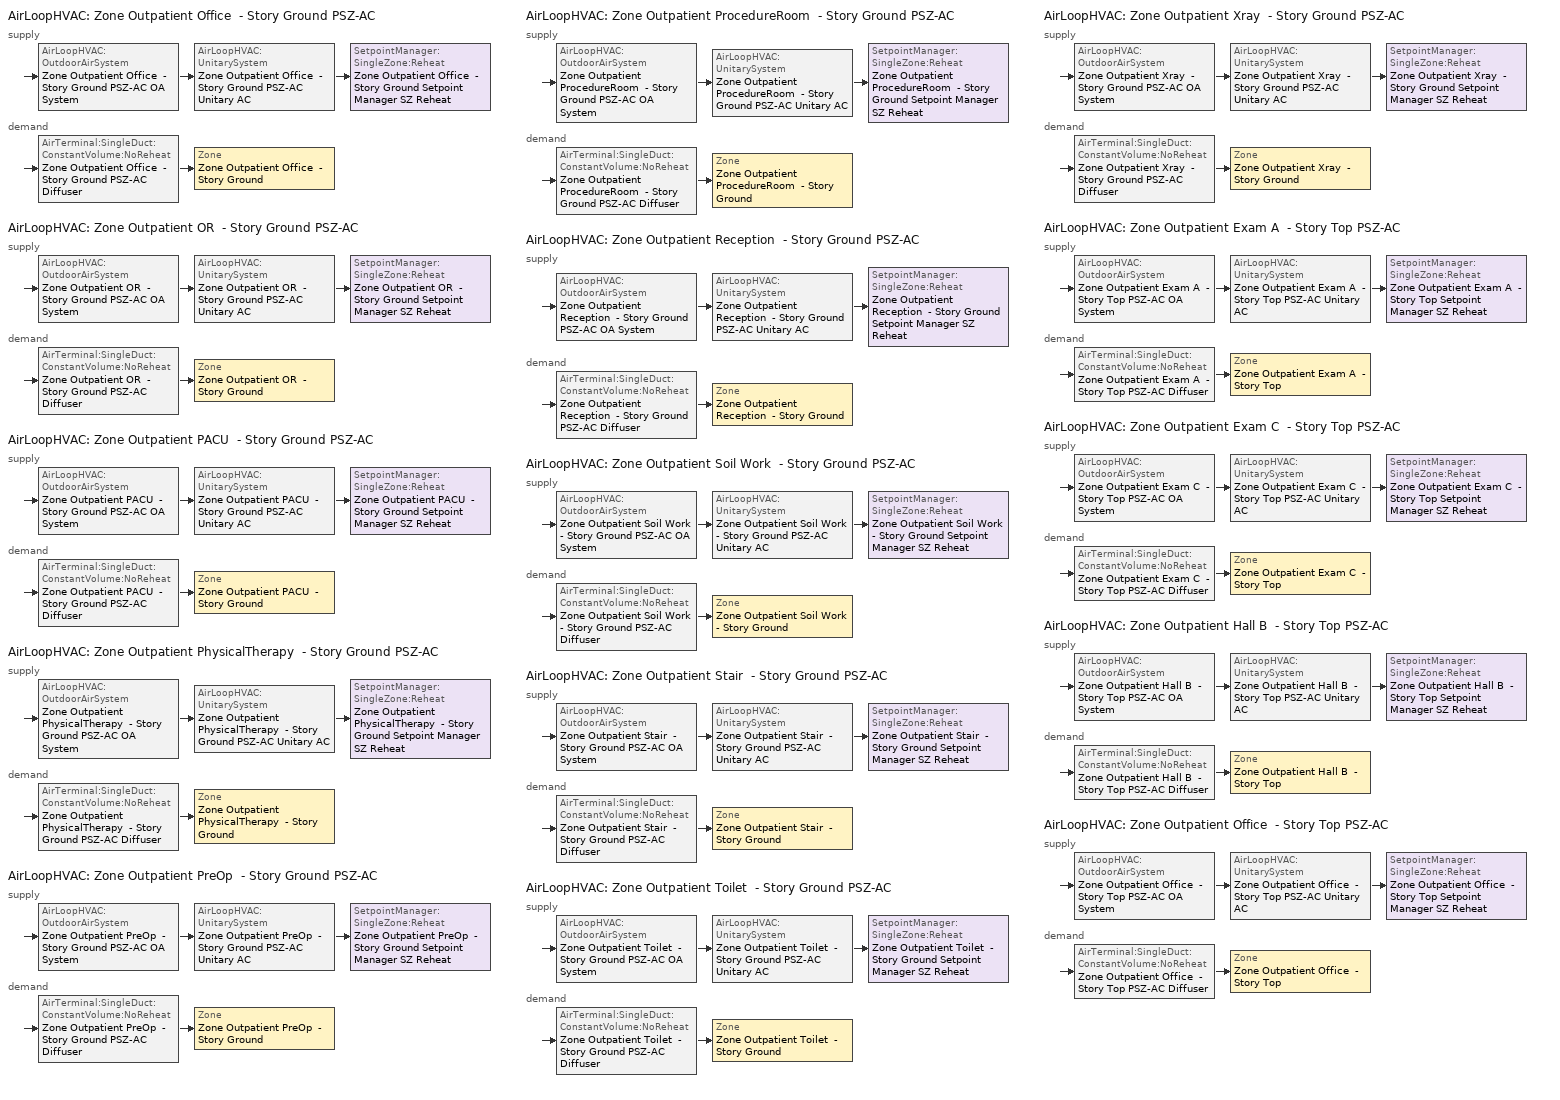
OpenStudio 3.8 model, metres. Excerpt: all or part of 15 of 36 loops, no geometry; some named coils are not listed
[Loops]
AirLoopHVAC 'Zone Outpatient Office  - Story Ground PSZ-AC'
 supply: AirLoopHVAC:OutdoorAirSystem 'Zone Outpatient Office  - Story Ground PSZ-AC OA System' > AirLoopHVAC:UnitarySystem 'Zone Outpatient Office  - Story Ground PSZ-AC Unitary AC' > SetpointManager:SingleZone:Reheat 'Zone Outpatient Office  - Story Ground Setpoint Manager SZ Reheat'
 demand: AirTerminal:SingleDuct:ConstantVolume:NoReheat 'Zone Outpatient Office  - Story Ground PSZ-AC Diffuser' > Zone 'Zone Outpatient Office  - Story Ground'
AirLoopHVAC 'Zone Outpatient OR  - Story Ground PSZ-AC'
 supply: AirLoopHVAC:OutdoorAirSystem 'Zone Outpatient OR  - Story Ground PSZ-AC OA System' > AirLoopHVAC:UnitarySystem 'Zone Outpatient OR  - Story Ground PSZ-AC Unitary AC' > SetpointManager:SingleZone:Reheat 'Zone Outpatient OR  - Story Ground Setpoint Manager SZ Reheat'
 demand: AirTerminal:SingleDuct:ConstantVolume:NoReheat 'Zone Outpatient OR  - Story Ground PSZ-AC Diffuser' > Zone 'Zone Outpatient OR  - Story Ground'
AirLoopHVAC 'Zone Outpatient PACU  - Story Ground PSZ-AC'
 supply: AirLoopHVAC:OutdoorAirSystem 'Zone Outpatient PACU  - Story Ground PSZ-AC OA System' > AirLoopHVAC:UnitarySystem 'Zone Outpatient PACU  - Story Ground PSZ-AC Unitary AC' > SetpointManager:SingleZone:Reheat 'Zone Outpatient PACU  - Story Ground Setpoint Manager SZ Reheat'
 demand: AirTerminal:SingleDuct:ConstantVolume:NoReheat 'Zone Outpatient PACU  - Story Ground PSZ-AC Diffuser' > Zone 'Zone Outpatient PACU  - Story Ground'
AirLoopHVAC 'Zone Outpatient PhysicalTherapy  - Story Ground PSZ-AC'
 supply: AirLoopHVAC:OutdoorAirSystem 'Zone Outpatient PhysicalTherapy  - Story Ground PSZ-AC OA System' > AirLoopHVAC:UnitarySystem 'Zone Outpatient PhysicalTherapy  - Story Ground PSZ-AC Unitary AC' > SetpointManager:SingleZone:Reheat 'Zone Outpatient PhysicalTherapy  - Story Ground Setpoint Manager SZ Reheat'
 demand: AirTerminal:SingleDuct:ConstantVolume:NoReheat 'Zone Outpatient PhysicalTherapy  - Story Ground PSZ-AC Diffuser' > Zone 'Zone Outpatient PhysicalTherapy  - Story Ground'
AirLoopHVAC 'Zone Outpatient PreOp  - Story Ground PSZ-AC'
 supply: AirLoopHVAC:OutdoorAirSystem 'Zone Outpatient PreOp  - Story Ground PSZ-AC OA System' > AirLoopHVAC:UnitarySystem 'Zone Outpatient PreOp  - Story Ground PSZ-AC Unitary AC' > SetpointManager:SingleZone:Reheat 'Zone Outpatient PreOp  - Story Ground Setpoint Manager SZ Reheat'
 demand: AirTerminal:SingleDuct:ConstantVolume:NoReheat 'Zone Outpatient PreOp  - Story Ground PSZ-AC Diffuser' > Zone 'Zone Outpatient PreOp  - Story Ground'
AirLoopHVAC 'Zone Outpatient ProcedureRoom  - Story Ground PSZ-AC'
 supply: AirLoopHVAC:OutdoorAirSystem 'Zone Outpatient ProcedureRoom  - Story Ground PSZ-AC OA System' > AirLoopHVAC:UnitarySystem 'Zone Outpatient ProcedureRoom  - Story Ground PSZ-AC Unitary AC' > SetpointManager:SingleZone:Reheat 'Zone Outpatient ProcedureRoom  - Story Ground Setpoint Manager SZ Reheat'
 demand: AirTerminal:SingleDuct:ConstantVolume:NoReheat 'Zone Outpatient ProcedureRoom  - Story Ground PSZ-AC Diffuser' > Zone 'Zone Outpatient ProcedureRoom  - Story Ground'
AirLoopHVAC 'Zone Outpatient Reception  - Story Ground PSZ-AC'
 supply: AirLoopHVAC:OutdoorAirSystem 'Zone Outpatient Reception  - Story Ground PSZ-AC OA System' > AirLoopHVAC:UnitarySystem 'Zone Outpatient Reception  - Story Ground PSZ-AC Unitary AC' > SetpointManager:SingleZone:Reheat 'Zone Outpatient Reception  - Story Ground Setpoint Manager SZ Reheat'
 demand: AirTerminal:SingleDuct:ConstantVolume:NoReheat 'Zone Outpatient Reception  - Story Ground PSZ-AC Diffuser' > Zone 'Zone Outpatient Reception  - Story Ground'
AirLoopHVAC 'Zone Outpatient Soil Work  - Story Ground PSZ-AC'
 supply: AirLoopHVAC:OutdoorAirSystem 'Zone Outpatient Soil Work  - Story Ground PSZ-AC OA System' > AirLoopHVAC:UnitarySystem 'Zone Outpatient Soil Work  - Story Ground PSZ-AC Unitary AC' > SetpointManager:SingleZone:Reheat 'Zone Outpatient Soil Work  - Story Ground Setpoint Manager SZ Reheat'
 demand: AirTerminal:SingleDuct:ConstantVolume:NoReheat 'Zone Outpatient Soil Work  - Story Ground PSZ-AC Diffuser' > Zone 'Zone Outpatient Soil Work  - Story Ground'
AirLoopHVAC 'Zone Outpatient Stair  - Story Ground PSZ-AC'
 supply: AirLoopHVAC:OutdoorAirSystem 'Zone Outpatient Stair  - Story Ground PSZ-AC OA System' > AirLoopHVAC:UnitarySystem 'Zone Outpatient Stair  - Story Ground PSZ-AC Unitary AC' > SetpointManager:SingleZone:Reheat 'Zone Outpatient Stair  - Story Ground Setpoint Manager SZ Reheat'
 demand: AirTerminal:SingleDuct:ConstantVolume:NoReheat 'Zone Outpatient Stair  - Story Ground PSZ-AC Diffuser' > Zone 'Zone Outpatient Stair  - Story Ground'
AirLoopHVAC 'Zone Outpatient Toilet  - Story Ground PSZ-AC'
 supply: AirLoopHVAC:OutdoorAirSystem 'Zone Outpatient Toilet  - Story Ground PSZ-AC OA System' > AirLoopHVAC:UnitarySystem 'Zone Outpatient Toilet  - Story Ground PSZ-AC Unitary AC' > SetpointManager:SingleZone:Reheat 'Zone Outpatient Toilet  - Story Ground Setpoint Manager SZ Reheat'
 demand: AirTerminal:SingleDuct:ConstantVolume:NoReheat 'Zone Outpatient Toilet  - Story Ground PSZ-AC Diffuser' > Zone 'Zone Outpatient Toilet  - Story Ground'
AirLoopHVAC 'Zone Outpatient Xray  - Story Ground PSZ-AC'
 supply: AirLoopHVAC:OutdoorAirSystem 'Zone Outpatient Xray  - Story Ground PSZ-AC OA System' > AirLoopHVAC:UnitarySystem 'Zone Outpatient Xray  - Story Ground PSZ-AC Unitary AC' > SetpointManager:SingleZone:Reheat 'Zone Outpatient Xray  - Story Ground Setpoint Manager SZ Reheat'
 demand: AirTerminal:SingleDuct:ConstantVolume:NoReheat 'Zone Outpatient Xray  - Story Ground PSZ-AC Diffuser' > Zone 'Zone Outpatient Xray  - Story Ground'
AirLoopHVAC 'Zone Outpatient Exam A  - Story Top PSZ-AC'
 supply: AirLoopHVAC:OutdoorAirSystem 'Zone Outpatient Exam A  - Story Top PSZ-AC OA System' > AirLoopHVAC:UnitarySystem 'Zone Outpatient Exam A  - Story Top PSZ-AC Unitary AC' > SetpointManager:SingleZone:Reheat 'Zone Outpatient Exam A  - Story Top Setpoint Manager SZ Reheat'
 demand: AirTerminal:SingleDuct:ConstantVolume:NoReheat 'Zone Outpatient Exam A  - Story Top PSZ-AC Diffuser' > Zone 'Zone Outpatient Exam A  - Story Top'
AirLoopHVAC 'Zone Outpatient Exam C  - Story Top PSZ-AC'
 supply: AirLoopHVAC:OutdoorAirSystem 'Zone Outpatient Exam C  - Story Top PSZ-AC OA System' > AirLoopHVAC:UnitarySystem 'Zone Outpatient Exam C  - Story Top PSZ-AC Unitary AC' > SetpointManager:SingleZone:Reheat 'Zone Outpatient Exam C  - Story Top Setpoint Manager SZ Reheat'
 demand: AirTerminal:SingleDuct:ConstantVolume:NoReheat 'Zone Outpatient Exam C  - Story Top PSZ-AC Diffuser' > Zone 'Zone Outpatient Exam C  - Story Top'
AirLoopHVAC 'Zone Outpatient Hall B  - Story Top PSZ-AC'
 supply: AirLoopHVAC:OutdoorAirSystem 'Zone Outpatient Hall B  - Story Top PSZ-AC OA System' > AirLoopHVAC:UnitarySystem 'Zone Outpatient Hall B  - Story Top PSZ-AC Unitary AC' > SetpointManager:SingleZone:Reheat 'Zone Outpatient Hall B  - Story Top Setpoint Manager SZ Reheat'
 demand: AirTerminal:SingleDuct:ConstantVolume:NoReheat 'Zone Outpatient Hall B  - Story Top PSZ-AC Diffuser' > Zone 'Zone Outpatient Hall B  - Story Top'
AirLoopHVAC 'Zone Outpatient Office  - Story Top PSZ-AC'
 supply: AirLoopHVAC:OutdoorAirSystem 'Zone Outpatient Office  - Story Top PSZ-AC OA System' > AirLoopHVAC:UnitarySystem 'Zone Outpatient Office  - Story Top PSZ-AC Unitary AC' > SetpointManager:SingleZone:Reheat 'Zone Outpatient Office  - Story Top Setpoint Manager SZ Reheat'
 demand: AirTerminal:SingleDuct:ConstantVolume:NoReheat 'Zone Outpatient Office  - Story Top PSZ-AC Diffuser' > Zone 'Zone Outpatient Office  - Story Top'
[Sizing:Zone] Zone Cooling Design Supply Air Temperature Input Method=SupplyAirTemperature; Zone Cooling Design Supply Air Temperature {C}=12.7778; Zone Cooling Design Supply Air Temperature Difference {deltaC}=11.11; Zone Heating Design Supply Air Temperature Input Method=SupplyAirTemperature; Zone Heating Design Supply Air Temperature {C}=50; Zone Heating Design Supply Air Temperature Difference {deltaC}=11.11; Zone Cooling Design Supply Air Humidity Ratio {kg-H2O/kg-air}=0.0085; Zone Heating Design Supply Air Humidity Ratio {kg-H2O/kg-air}=0.008; Cooling Design Air Flow Method=DesignDay; Heating Design Air Flow Method=DesignDay; Account for Dedicated Outdoor Air System=No; Dedicated Outdoor Air System Control Strategy=NeutralSupplyAir; Dedicated Outdoor Air Low Setpoint Temperature for Design {C}=autosize; Dedicated Outdoor Air High Setpoint Temperature for Design {C}=autosize; Zone Load Sizing Method=Sensible Load Only No Latent Load; Zone Latent Cooling Design Supply Air Humidity Ratio Input Method=HumidityRatioDifference; Zone Cooling Design Supply Air Humidity Ratio Difference {kgWater/kgDryAir}=0.005; Zone Latent Heating Design Supply Air Humidity Ratio Input Method=HumidityRatioDifference; Zone Humidification Design Supply Air Humidity Ratio Difference {kgWater/kgDryAir}=0.005
Zone Outpatient PreOp  - Story Ground; Zone Outpatient Stair  - Story Ground; Zone Outpatient Toilet  - Story Ground; Zone Outpatient Office  - Story Ground; Zone Outpatient Xray  - Story Ground; Zone Outpatient PACU  - Story Ground; Zone Outpatient OR  - Story Ground; Zone Outpatient Reception  - Story Ground; Zone Outpatient PhysicalTherapy  - Story Ground; Zone Outpatient Exam A  - Story Top; Zone Outpatient Hall B  - Story Top; Zone Outpatient Exam C  - Story Top; Zone Outpatient Office  - Story Top; Zone Outpatient ProcedureRoom  - Story Ground; Zone Outpatient Soil Work  - Story Ground
[Zone equipment]
Zone Outpatient PreOp  - Story Ground: Zone Outpatient PreOp  - Story Ground PSZ-AC Diffuser
Zone Outpatient Stair  - Story Ground: Zone Outpatient Stair  - Story Ground PSZ-AC Diffuser
Zone Outpatient Toilet  - Story Ground: Zone Outpatient Toilet  - Story Ground Exhaust Fan, Zone Outpatient Toilet  - Story Ground PSZ-AC Diffuser
Zone Outpatient Office  - Story Ground: Zone Outpatient Office  - Story Ground PSZ-AC Diffuser
Zone Outpatient Xray  - Story Ground: Zone Outpatient Xray  - Story Ground PSZ-AC Diffuser
Zone Outpatient PACU  - Story Ground: Zone Outpatient PACU  - Story Ground PSZ-AC Diffuser
Zone Outpatient OR  - Story Ground: Zone Outpatient OR  - Story Ground PSZ-AC Diffuser
Zone Outpatient Reception  - Story Ground: Zone Outpatient Reception  - Story Ground PSZ-AC Diffuser
Zone Outpatient PhysicalTherapy  - Story Ground: Zone Outpatient PhysicalTherapy  - Story Ground PSZ-AC Diffuser
Zone Outpatient Exam A  - Story Top: Zone Outpatient Exam A  - Story Top PSZ-AC Diffuser
Zone Outpatient Hall B  - Story Top: Zone Outpatient Hall B  - Story Top PSZ-AC Diffuser
Zone Outpatient Exam C  - Story Top: Zone Outpatient Exam C  - Story Top PSZ-AC Diffuser
Zone Outpatient Office  - Story Top: Zone Outpatient Office  - Story Top PSZ-AC Diffuser
Zone Outpatient ProcedureRoom  - Story Ground: Zone Outpatient ProcedureRoom  - Story Ground PSZ-AC Diffuser
Zone Outpatient Soil Work  - Story Ground: Zone Outpatient Soil Work  - Story Ground Exhaust Fan, Zone Outpatient Soil Work  - Story Ground PSZ-AC Diffuser
[Fan:ZoneExhaust] Availability Schedule=OutPatientHealthCare Hours_of_operation; Fan Total Efficiency=0.0273754; Pressure Rise {Pa}=124.544; Flow Fraction Schedule=OutPatientHealthCare Hours_of_operation; System Availability Manager Coupling Mode=Decoupled
Name | Maximum Flow Rate {m3/s}
Zone Outpatient Soil Work  - Story Ground Exhaust Fan | 0.056644
Zone Outpatient Toilet  - Story Ground Exhaust Fan | 0.124231
[AirLoopHVAC] Design Return Air Flow Fraction of Supply Air Flow=1
Name | Availability Schedule | Design Supply Air Flow Rate {m3/s}
Zone Outpatient Office  - Story Ground PSZ-AC | Zone Outpatient Office  - Story Ground PSZ-AC_constant_night_fan_schedule | 0.0568351
Zone Outpatient OR  - Story Ground PSZ-AC | Zone Outpatient OR  - Story Ground PSZ-AC_constant_night_fan_schedule | 0.65389
Zone Outpatient PACU  - Story Ground PSZ-AC | Zone Outpatient PACU  - Story Ground PSZ-AC_constant_night_fan_schedule | 0.120153
Zone Outpatient PhysicalTherapy  - Story Ground PSZ-AC | Zone Outpatient PhysicalTherapy  - Story Ground PSZ-AC_constant_night_fan_schedule | 0.202471
Zone Outpatient PreOp  - Story Ground PSZ-AC | Zone Outpatient PreOp  - Story Ground PSZ-AC_constant_night_fan_schedule | 0.0559013
Zone Outpatient ProcedureRoom  - Story Ground PSZ-AC | Zone Outpatient ProcedureRoom  - Story Ground PSZ-AC_constant_night_fan_schedule | 0.0362779
Zone Outpatient Reception  - Story Ground PSZ-AC | Zone Outpatient Reception  - Story Ground PSZ-AC_constant_night_fan_schedule | 0.120779
Zone Outpatient Soil Work  - Story Ground PSZ-AC | Zone Outpatient Soil Work  - Story Ground PSZ-AC_constant_night_fan_schedule | 0.0496675
Zone Outpatient Stair  - Story Ground PSZ-AC | Zone Outpatient Stair  - Story Ground PSZ-AC_constant_night_fan_schedule | 0.0366512
Zone Outpatient Toilet  - Story Ground PSZ-AC | Zone Outpatient Toilet  - Story Ground PSZ-AC_constant_night_fan_schedule | 0.0393781
Zone Outpatient Xray  - Story Ground PSZ-AC | Zone Outpatient Xray  - Story Ground PSZ-AC_constant_night_fan_schedule | 0.187601
Zone Outpatient Exam A  - Story Top PSZ-AC | Zone Outpatient Exam A  - Story Top PSZ-AC_constant_night_fan_schedule | 0.308335
Zone Outpatient Exam C  - Story Top PSZ-AC | Zone Outpatient Exam C  - Story Top PSZ-AC_constant_night_fan_schedule | 0.268651
Zone Outpatient Hall B  - Story Top PSZ-AC | Zone Outpatient Hall B  - Story Top PSZ-AC_constant_night_fan_schedule | 0.448476
Zone Outpatient Office  - Story Top PSZ-AC | Zone Outpatient Office  - Story Top PSZ-AC_constant_night_fan_schedule | 0.368006
[Sizing:System] Type of Load to Size On=Sensible; Central Heating Maximum System Air Flow Ratio=1; Preheat Design Temperature {C}=7.22222; Preheat Design Humidity Ratio {kg-H2O/kg-Air}=0.008; Precool Design Temperature {C}=12.7778; Precool Design Humidity Ratio {kg-H2O/kg-Air}=0.008; Central Cooling Design Supply Air Temperature {C}=12.7778; Central Heating Design Supply Air Temperature {C}=50; Sizing Option=Coincident; 100% Outdoor Air in Cooling=No; 100% Outdoor Air in Heating=No; Central Cooling Design Supply Air Humidity Ratio {kg-H2O/kg-Air}=0.0085; Central Heating Design Supply Air Humidity Ratio {kg-H2O/kg-Air}=0.008; Cooling Design Air Flow Method=DesignDay; Heating Design Air Flow Method=DesignDay; System Outdoor Air Method=ZoneSum; Zone Maximum Outdoor Air Fraction=1; Cooling Supply Air Flow Rate Per Floor Area {m3/s-m2}=0.00996765; Cooling Fraction of Autosized Cooling Supply Air Flow Rate=1; Cooling Supply Air Flow Rate Per Unit Cooling Capacity {m3/s-W}=3.94755e-05; Heating Supply Air Flow Rate Per Floor Area {m3/s-m2}=0.00996765; Heating Fraction of Autosized Heating Supply Air Flow Rate=1; Heating Fraction of Autosized Cooling Supply Air Flow Rate=1; Heating Supply Air Flow Rate Per Unit Heating Capacity {m3/s-W}=3.15882e-05; Cooling Design Capacity Method=CoolingDesignCapacity; Cooling Design Capacity Per Floor Area {W/m2}=234.7; Fraction of Autosized Cooling Design Capacity=1; Heating Design Capacity Method=HeatingDesignCapacity; Heating Design Capacity Per Floor Area {W/m2}=157; Fraction of Autosized Heating Design Capacity=1; Central Cooling Capacity Control Method=OnOff; Occupant Diversity=1
Name | Design Outdoor Air Flow Rate {m3/s} | Cooling Design Capacity {W} | Heating Design Capacity {W}
Zone Outpatient Office  - Story Ground PSZ-AC | 0.0568351 | 714.17 | 1242.1
Zone Outpatient OR  - Story Ground PSZ-AC | 0.65389 | 5338.07 | 4817.46
Zone Outpatient PACU  - Story Ground PSZ-AC | 0.120153 | 1764.85 | 2288.64
Zone Outpatient PhysicalTherapy  - Story Ground PSZ-AC | 0.202471 | 3475.66 | 6806.68
Zone Outpatient PreOp  - Story Ground PSZ-AC | 0.0559013 | 831.44 | 1325.62
Zone Outpatient ProcedureRoom  - Story Ground PSZ-AC | 0.0362779 | 571.23 | 974.63
Zone Outpatient Reception  - Story Ground PSZ-AC | 0.120779 | 2163.34 | 4525.15
Zone Outpatient Soil Work  - Story Ground PSZ-AC | 0.0496675 | 828.81 | 1577.34
Zone Outpatient Stair  - Story Ground PSZ-AC | 0.0366512 | 410.04 | 762.62
Zone Outpatient Toilet  - Story Ground PSZ-AC | 0.0393781 | 440.55 | 955.74
Zone Outpatient Xray  - Story Ground PSZ-AC | 0.187601 | 2448.44 | 2108.89
Zone Outpatient Exam A  - Story Top PSZ-AC | 0.308335 | 4312.22 | 7849.54
Zone Outpatient Exam C  - Story Top PSZ-AC | 0.268651 | 3868.37 | 7846.8
Zone Outpatient Hall B  - Story Top PSZ-AC | 0.448476 | 5555.48 | 10274.58
Zone Outpatient Office  - Story Top PSZ-AC | 0.368006 | 4643.22 | 8606.88
[SetpointManager:SingleZone:Reheat] Minimum Supply Air Temperature {C}=12.7778; Maximum Supply Air Temperature {C}=50
Name | Control Zone | Setpoint Node or NodeList
Zone Outpatient Office  - Story Ground Setpoint Manager SZ Reheat | Zone Outpatient Office  - Story Ground | Zone Outpatient Office  - Story Ground PSZ-AC Supply Outlet Node
Zone Outpatient OR  - Story Ground Setpoint Manager SZ Reheat | Zone Outpatient OR  - Story Ground | Zone Outpatient OR  - Story Ground PSZ-AC Supply Outlet Node
Zone Outpatient PACU  - Story Ground Setpoint Manager SZ Reheat | Zone Outpatient PACU  - Story Ground | Zone Outpatient PACU  - Story Ground PSZ-AC Supply Outlet Node
Zone Outpatient PhysicalTherapy  - Story Ground Setpoint Manager SZ Reheat | Zone Outpatient PhysicalTherapy  - Story Ground | Zone Outpatient PhysicalTherapy  - Story Ground PSZ-AC Supply Outlet Node
Zone Outpatient PreOp  - Story Ground Setpoint Manager SZ Reheat | Zone Outpatient PreOp  - Story Ground | Zone Outpatient PreOp  - Story Ground PSZ-AC Supply Outlet Node
Zone Outpatient ProcedureRoom  - Story Ground Setpoint Manager SZ Reheat | Zone Outpatient ProcedureRoom  - Story Ground | Zone Outpatient ProcedureRoom  - Story Ground PSZ-AC Supply Outlet Node
Zone Outpatient Reception  - Story Ground Setpoint Manager SZ Reheat | Zone Outpatient Reception  - Story Ground | Zone Outpatient Reception  - Story Ground PSZ-AC Supply Outlet Node
Zone Outpatient Soil Work  - Story Ground Setpoint Manager SZ Reheat | Zone Outpatient Soil Work  - Story Ground | Zone Outpatient Soil Work  - Story Ground PSZ-AC Supply Outlet Node
Zone Outpatient Stair  - Story Ground Setpoint Manager SZ Reheat | Zone Outpatient Stair  - Story Ground | Zone Outpatient Stair  - Story Ground PSZ-AC Supply Outlet Node
Zone Outpatient Toilet  - Story Ground Setpoint Manager SZ Reheat | Zone Outpatient Toilet  - Story Ground | Zone Outpatient Toilet  - Story Ground PSZ-AC Supply Outlet Node
Zone Outpatient Xray  - Story Ground Setpoint Manager SZ Reheat | Zone Outpatient Xray  - Story Ground | Zone Outpatient Xray  - Story Ground PSZ-AC Supply Outlet Node
Zone Outpatient Exam A  - Story Top Setpoint Manager SZ Reheat | Zone Outpatient Exam A  - Story Top | Zone Outpatient Exam A  - Story Top PSZ-AC Supply Outlet Node
Zone Outpatient Exam C  - Story Top Setpoint Manager SZ Reheat | Zone Outpatient Exam C  - Story Top | Zone Outpatient Exam C  - Story Top PSZ-AC Supply Outlet Node
Zone Outpatient Hall B  - Story Top Setpoint Manager SZ Reheat | Zone Outpatient Hall B  - Story Top | Zone Outpatient Hall B  - Story Top PSZ-AC Supply Outlet Node
Zone Outpatient Office  - Story Top Setpoint Manager SZ Reheat | Zone Outpatient Office  - Story Top | Zone Outpatient Office  - Story Top PSZ-AC Supply Outlet Node
[Coil:Heating:Electric] Availability Schedule=Always On Discrete; Efficiency=1
Name | Nominal Capacity {W}
Zone Outpatient Office  - Story Ground PSZ-AC Electric Backup Htg Coil | 2266.16
Zone Outpatient OR  - Story Ground PSZ-AC Electric Backup Htg Coil | 26955.1
Zone Outpatient PACU  - Story Ground PSZ-AC Electric Backup Htg Coil | 5688.27
Zone Outpatient PhysicalTherapy  - Story Ground PSZ-AC Electric Backup Htg Coil | 10524
Zone Outpatient PreOp  - Story Ground PSZ-AC Electric Backup Htg Coil | 2632.16
Zone Outpatient ProcedureRoom  - Story Ground PSZ-AC Electric Backup Htg Coil | 2374.06
Zone Outpatient Reception  - Story Ground PSZ-AC Electric Backup Htg Coil | 6850.75
Zone Outpatient Soil Work  - Story Ground PSZ-AC Electric Backup Htg Coil | 2511.14
Zone Outpatient Stair  - Story Ground PSZ-AC Electric Backup Htg Coil | 1231.19
Zone Outpatient Toilet  - Story Ground PSZ-AC Electric Backup Htg Coil | 1362.15
Zone Outpatient Xray  - Story Ground PSZ-AC Electric Backup Htg Coil | 7562.48
Zone Outpatient Exam A  - Story Top PSZ-AC Electric Backup Htg Coil | 13134.1
Zone Outpatient Exam C  - Story Top PSZ-AC Electric Backup Htg Coil | 11768.1
Zone Outpatient Hall B  - Story Top PSZ-AC Electric Backup Htg Coil | 17034.1
Zone Outpatient Office  - Story Top PSZ-AC Electric Backup Htg Coil | 14230
[Coil:Cooling:DX:SingleSpeed] Availability Schedule=Always On Discrete; Rated COP {W/W}=3.14722; Rated Evaporator Fan Power Per Volume Flow Rate 2017 {W/(m3/s)}=773.3; Rated Evaporator Fan Power Per Volume Flow Rate 2023 {W/(m3/s)}=934.4; Total Cooling Capacity Function of Temperature Curve=DOE Ref DX Clg Coil Cool-Cap-fT; Total Cooling Capacity Function of Flow Fraction Curve=DOE Ref DX Clg Coil Cool-CAP-fFlow; Energy Input Ratio Function of Temperature Curve=DOE Ref DX Clg Coil Cool-EIR-fT; Energy Input Ratio Function of Flow Fraction Curve=DOE Ref DX Clg Coil Cool-EIR-fFlow; Part Load Fraction Correlation Curve=DOE Ref DX Clg Coil Cool-PLF-fPLR; Minimum Outdoor Dry-Bulb Temperature for Compressor Operation {C}=-25; Nominal Time for Condensate Removal to Begin {s}=0; Ratio of Initial Moisture Evaporation Rate and Steady State Latent Capacity=0; Maximum Cycling Rate {cycles/hr}=0; Latent Capacity Time Constant {s}=0; Condenser Type=AirCooled; Evaporative Condenser Effectiveness=0.9; Evaporative Condenser Air Flow Rate {m3/s}=autosize; Evaporative Condenser Pump Rated Power Consumption {W}=autosize; Crankcase Heater Capacity {W}=0; Maximum Outdoor Dry-Bulb Temperature for Crankcase Heater Operation {C}=10; Basin Heater Capacity {W/K}=0; Basin Heater Setpoint Temperature {C}=2
Name | Rated Total Cooling Capacity {W} | Rated Sensible Heat Ratio | Rated Air Flow Rate {m3/s}
Zone Outpatient Office  - Story Ground PSZ-AC 1spd DX AC Clg Coil 4kBtu/hr 11.06SEER 4kBtu/hr 9.7SEER | 1042.08 | 0.800932 | 0.0568351
Zone Outpatient OR  - Story Ground PSZ-AC 1spd DX AC Clg Coil 43kBtu/hr 11.06SEER 45kBtu/hr 9.7SEER | 10824.2 | 0.800655 | 0.65389
Zone Outpatient PACU  - Story Ground PSZ-AC 1spd DX AC Clg Coil 9kBtu/hr 11.06SEER 10kBtu/hr 9.7SEER | 2649.27 | 0.740021 | 0.120153
Zone Outpatient PhysicalTherapy  - Story Ground PSZ-AC 1spd DX AC Clg Coil 17kBtu/hr 11.06SEER 18kBtu/hr 9.7SEER | 5027.83 | 0.701083 | 0.202471
Zone Outpatient PreOp  - Story Ground PSZ-AC 1spd DX AC Clg Coil 4kBtu/hr 11.06SEER 4kBtu/hr 9.7SEER | 1306.98 | 0.720308 | 0.0559013
Zone Outpatient ProcedureRoom  - Story Ground PSZ-AC 1spd DX AC Clg Coil 3kBtu/hr 11.06SEER 3kBtu/hr 9.7SEER | 900.867 | 0.701083 | 0.0362779
Zone Outpatient Reception  - Story Ground PSZ-AC 1spd DX AC Clg Coil 12kBtu/hr 11.06SEER 12kBtu/hr 9.7SEER | 2999.24 | 0.701083 | 0.120779
Zone Outpatient Soil Work  - Story Ground PSZ-AC 1spd DX AC Clg Coil 4kBtu/hr 11.06SEER 4kBtu/hr 9.7SEER | 1233.36 | 0.701083 | 0.0496675
Zone Outpatient Stair  - Story Ground PSZ-AC 1spd DX AC Clg Coil 2kBtu/hr 11.06SEER 2kBtu/hr 9.7SEER | 606.708 | 0.800655 | 0.0366512
Zone Outpatient Toilet  - Story Ground PSZ-AC 1spd DX AC Clg Coil 2kBtu/hr 11.06SEER 3kBtu/hr 9.7SEER | 651.847 | 0.800655 | 0.0393781
Zone Outpatient Xray  - Story Ground PSZ-AC 1spd DX AC Clg Coil 7kBtu/hr 11.06SEER 13kBtu/hr 9.7SEER | 3493.6 | 0.800809 | 0.187601
Zone Outpatient Exam A  - Story Top PSZ-AC 1spd DX AC Clg Coil 23kBtu/hr 11.06SEER 23kBtu/hr 9.7SEER | 6349.45 | 0.764541 | 0.308335
Zone Outpatient Exam C  - Story Top PSZ-AC 1spd DX AC Clg Coil 21kBtu/hr 11.06SEER 21kBtu/hr 9.7SEER | 5771.02 | 0.749313 | 0.268651
Zone Outpatient Hall B  - Story Top PSZ-AC 1spd DX AC Clg Coil 25kBtu/hr 11.06SEER 26kBtu/hr 9.7SEER | 7457.23 | 0.800011 | 0.448476
Zone Outpatient Office  - Story Top PSZ-AC 1spd DX AC Clg Coil 27kBtu/hr 11.06SEER 27kBtu/hr 9.7SEER | 6447.03 | 0.800398 | 0.368006
[Fan:OnOff] Availability Schedule=Always On Discrete; Pressure Rise {Pa}=622.722; Motor In Airstream Fraction=1
Name | Fan Total Efficiency | Maximum Flow Rate {m3/s} | Motor Efficiency | Fan Power Ratio Function of Speed Ratio Curve | Fan Efficiency Ratio Function of Speed Ratio Curve
Zone Outpatient Office  - Story Ground PSZ-AC Fan | 0.53625 | 0.0568351 | 0.825 | Fan On Off Power Curve 18 | Fan On Off Efficiency Curve 18
Zone Outpatient OR  - Story Ground PSZ-AC Fan | 0.546 | 0.65389 | 0.84 | Fan On Off Power Curve 19 | Fan On Off Efficiency Curve 19
Zone Outpatient PACU  - Story Ground PSZ-AC Fan | 0.53625 | 0.120153 | 0.825 | Fan On Off Power Curve 20 | Fan On Off Efficiency Curve 20
Zone Outpatient PhysicalTherapy  - Story Ground PSZ-AC Fan | 0.53625 | 0.202471 | 0.825 | Fan On Off Power Curve 21 | Fan On Off Efficiency Curve 21
Zone Outpatient PreOp  - Story Ground PSZ-AC Fan | 0.53625 | 0.0559013 | 0.825 | Fan On Off Power Curve 22 | Fan On Off Efficiency Curve 22
Zone Outpatient ProcedureRoom  - Story Ground PSZ-AC Fan | 0.53625 | 0.0362779 | 0.825 | Fan On Off Power Curve 23 | Fan On Off Efficiency Curve 23
Zone Outpatient Reception  - Story Ground PSZ-AC Fan | 0.53625 | 0.120779 | 0.825 | Fan On Off Power Curve 24 | Fan On Off Efficiency Curve 24
Zone Outpatient Soil Work  - Story Ground PSZ-AC Fan | 0.53625 | 0.0496675 | 0.825 | Fan On Off Power Curve 25 | Fan On Off Efficiency Curve 25
Zone Outpatient Stair  - Story Ground PSZ-AC Fan | 0.53625 | 0.0366512 | 0.825 | Fan On Off Power Curve 26 | Fan On Off Efficiency Curve 26
Zone Outpatient Toilet  - Story Ground PSZ-AC Fan | 0.53625 | 0.0393781 | 0.825 | Fan On Off Power Curve 27 | Fan On Off Efficiency Curve 27
Zone Outpatient Xray  - Story Ground PSZ-AC Fan | 0.53625 | 0.187601 | 0.825 | Fan On Off Power Curve 28 | Fan On Off Efficiency Curve 28
Zone Outpatient Exam A  - Story Top PSZ-AC Fan | 0.53625 | 0.308335 | 0.825 | Fan On Off Power Curve 29 | Fan On Off Efficiency Curve 29
Zone Outpatient Exam C  - Story Top PSZ-AC Fan | 0.53625 | 0.268651 | 0.825 | Fan On Off Power Curve 30 | Fan On Off Efficiency Curve 30
Zone Outpatient Hall B  - Story Top PSZ-AC Fan | 0.53625 | 0.448476 | 0.825 | Fan On Off Power Curve 31 | Fan On Off Efficiency Curve 31
Zone Outpatient Office  - Story Top PSZ-AC Fan | 0.53625 | 0.368006 | 0.825 | Fan On Off Power Curve 32 | Fan On Off Efficiency Curve 32
[AirLoopHVAC:UnitarySystem] Control Type=Load; Dehumidification Control Type=None; Availability Schedule=Always On Discrete; Fan Placement=DrawThrough; DX Heating Coil Sizing Ratio=1; Use DOAS DX Cooling Coil=No; DOAS DX Cooling Coil Leaving Minimum Air Temperature {C}=2; Latent Load Control=SensibleOnlyLoadControl; Supply Air Flow Rate Method During Cooling Operation=SupplyAirFlowRate; Supply Air Flow Rate Method During Heating Operation=SupplyAirFlowRate; Supply Air Flow Rate Method When No Cooling or Heating is Required=None; No Load Supply Air Flow Rate Control Set To Low Speed=Yes; Maximum Supply Air Temperature {C}=50; Maximum Outdoor Dry-Bulb Temperature for Supplemental Heater Operation {C}=21; Ancilliary On-Cycle Electric Power {W}=0; Ancilliary Off-Cycle Electric Power {W}=0
Name | Controlling Zone or Thermostat Location | Supply Fan | Supply Air Fan Operating Mode Schedule | Heating Coil | Cooling Coil | Supplemental Heating Coil | Supply Air Flow Rate During Cooling Operation {m3/s} | Supply Air Flow Rate During Heating Operation {m3/s}
Zone Outpatient Office  - Story Ground PSZ-AC Unitary AC | Zone Outpatient Office  - Story Ground | Zone Outpatient Office  - Story Ground PSZ-AC Fan | Zone Outpatient Office  - Story Ground PSZ-AC_constant_night_fan_schedule | Zone Outpatient Office  - Story Ground PSZ-AC Water Htg Coil | Zone Outpatient Office  - Story Ground PSZ-AC 1spd DX AC Clg Coil 4kBtu/hr 11.06SEER 4kBtu/hr 9.7SEER | Zone Outpatient Office  - Story Ground PSZ-AC Electric Backup Htg Coil | 0.0568351 | 0.0568351
Zone Outpatient OR  - Story Ground PSZ-AC Unitary AC | Zone Outpatient OR  - Story Ground | Zone Outpatient OR  - Story Ground PSZ-AC Fan | Zone Outpatient OR  - Story Ground PSZ-AC_constant_night_fan_schedule | Zone Outpatient OR  - Story Ground PSZ-AC Water Htg Coil | Zone Outpatient OR  - Story Ground PSZ-AC 1spd DX AC Clg Coil 43kBtu/hr 11.06SEER 45kBtu/hr 9.7SEER | Zone Outpatient OR  - Story Ground PSZ-AC Electric Backup Htg Coil | 0.65389 | 0.65389
Zone Outpatient PACU  - Story Ground PSZ-AC Unitary AC | Zone Outpatient PACU  - Story Ground | Zone Outpatient PACU  - Story Ground PSZ-AC Fan | Zone Outpatient PACU  - Story Ground PSZ-AC_constant_night_fan_schedule | Zone Outpatient PACU  - Story Ground PSZ-AC Water Htg Coil | Zone Outpatient PACU  - Story Ground PSZ-AC 1spd DX AC Clg Coil 9kBtu/hr 11.06SEER 10kBtu/hr 9.7SEER | Zone Outpatient PACU  - Story Ground PSZ-AC Electric Backup Htg Coil | 0.120153 | 0.120153
Zone Outpatient PhysicalTherapy  - Story Ground PSZ-AC Unitary AC | Zone Outpatient PhysicalTherapy  - Story Ground | Zone Outpatient PhysicalTherapy  - Story Ground PSZ-AC Fan | Zone Outpatient PhysicalTherapy  - Story Ground PSZ-AC_constant_night_fan_schedule | Zone Outpatient PhysicalTherapy  - Story Ground PSZ-AC Water Htg Coil | Zone Outpatient PhysicalTherapy  - Story Ground PSZ-AC 1spd DX AC Clg Coil 17kBtu/hr 11.06SEER 18kBtu/hr 9.7SEER | Zone Outpatient PhysicalTherapy  - Story Ground PSZ-AC Electric Backup Htg Coil | 0.202471 | 0.202471
Zone Outpatient PreOp  - Story Ground PSZ-AC Unitary AC | Zone Outpatient PreOp  - Story Ground | Zone Outpatient PreOp  - Story Ground PSZ-AC Fan | Zone Outpatient PreOp  - Story Ground PSZ-AC_constant_night_fan_schedule | Zone Outpatient PreOp  - Story Ground PSZ-AC Water Htg Coil | Zone Outpatient PreOp  - Story Ground PSZ-AC 1spd DX AC Clg Coil 4kBtu/hr 11.06SEER 4kBtu/hr 9.7SEER | Zone Outpatient PreOp  - Story Ground PSZ-AC Electric Backup Htg Coil | 0.0559013 | 0.0559013
Zone Outpatient ProcedureRoom  - Story Ground PSZ-AC Unitary AC | Zone Outpatient ProcedureRoom  - Story Ground | Zone Outpatient ProcedureRoom  - Story Ground PSZ-AC Fan | Zone Outpatient ProcedureRoom  - Story Ground PSZ-AC_constant_night_fan_schedule | Zone Outpatient ProcedureRoom  - Story Ground PSZ-AC Water Htg Coil | Zone Outpatient ProcedureRoom  - Story Ground PSZ-AC 1spd DX AC Clg Coil 3kBtu/hr 11.06SEER 3kBtu/hr 9.7SEER | Zone Outpatient ProcedureRoom  - Story Ground PSZ-AC Electric Backup Htg Coil | 0.0362779 | 0.0362779
Zone Outpatient Reception  - Story Ground PSZ-AC Unitary AC | Zone Outpatient Reception  - Story Ground | Zone Outpatient Reception  - Story Ground PSZ-AC Fan | Zone Outpatient Reception  - Story Ground PSZ-AC_constant_night_fan_schedule | Zone Outpatient Reception  - Story Ground PSZ-AC Water Htg Coil | Zone Outpatient Reception  - Story Ground PSZ-AC 1spd DX AC Clg Coil 12kBtu/hr 11.06SEER 12kBtu/hr 9.7SEER | Zone Outpatient Reception  - Story Ground PSZ-AC Electric Backup Htg Coil | 0.120779 | 0.120779
Zone Outpatient Soil Work  - Story Ground PSZ-AC Unitary AC | Zone Outpatient Soil Work  - Story Ground | Zone Outpatient Soil Work  - Story Ground PSZ-AC Fan | Zone Outpatient Soil Work  - Story Ground PSZ-AC_constant_night_fan_schedule | Zone Outpatient Soil Work  - Story Ground PSZ-AC Water Htg Coil | Zone Outpatient Soil Work  - Story Ground PSZ-AC 1spd DX AC Clg Coil 4kBtu/hr 11.06SEER 4kBtu/hr 9.7SEER | Zone Outpatient Soil Work  - Story Ground PSZ-AC Electric Backup Htg Coil | 0.0496675 | 0.0496675
Zone Outpatient Stair  - Story Ground PSZ-AC Unitary AC | Zone Outpatient Stair  - Story Ground | Zone Outpatient Stair  - Story Ground PSZ-AC Fan | Zone Outpatient Stair  - Story Ground PSZ-AC_constant_night_fan_schedule | Zone Outpatient Stair  - Story Ground PSZ-AC Water Htg Coil | Zone Outpatient Stair  - Story Ground PSZ-AC 1spd DX AC Clg Coil 2kBtu/hr 11.06SEER 2kBtu/hr 9.7SEER | Zone Outpatient Stair  - Story Ground PSZ-AC Electric Backup Htg Coil | 0.0366512 | 0.035591
Zone Outpatient Toilet  - Story Ground PSZ-AC Unitary AC | Zone Outpatient Toilet  - Story Ground | Zone Outpatient Toilet  - Story Ground PSZ-AC Fan | Zone Outpatient Toilet  - Story Ground PSZ-AC_constant_night_fan_schedule | Zone Outpatient Toilet  - Story Ground PSZ-AC Water Htg Coil | Zone Outpatient Toilet  - Story Ground PSZ-AC 1spd DX AC Clg Coil 2kBtu/hr 11.06SEER 3kBtu/hr 9.7SEER | Zone Outpatient Toilet  - Story Ground PSZ-AC Electric Backup Htg Coil | 0.0393781 | 0.0393781
Zone Outpatient Xray  - Story Ground PSZ-AC Unitary AC | Zone Outpatient Xray  - Story Ground | Zone Outpatient Xray  - Story Ground PSZ-AC Fan | Zone Outpatient Xray  - Story Ground PSZ-AC_constant_night_fan_schedule | Zone Outpatient Xray  - Story Ground PSZ-AC Water Htg Coil | Zone Outpatient Xray  - Story Ground PSZ-AC 1spd DX AC Clg Coil 7kBtu/hr 11.06SEER 13kBtu/hr 9.7SEER | Zone Outpatient Xray  - Story Ground PSZ-AC Electric Backup Htg Coil | 0.187601 | 0.187601
Zone Outpatient Exam A  - Story Top PSZ-AC Unitary AC | Zone Outpatient Exam A  - Story Top | Zone Outpatient Exam A  - Story Top PSZ-AC Fan | Zone Outpatient Exam A  - Story Top PSZ-AC_constant_night_fan_schedule | Zone Outpatient Exam A  - Story Top PSZ-AC Water Htg Coil | Zone Outpatient Exam A  - Story Top PSZ-AC 1spd DX AC Clg Coil 23kBtu/hr 11.06SEER 23kBtu/hr 9.7SEER | Zone Outpatient Exam A  - Story Top PSZ-AC Electric Backup Htg Coil | 0.308335 | 0.308335
Zone Outpatient Exam C  - Story Top PSZ-AC Unitary AC | Zone Outpatient Exam C  - Story Top | Zone Outpatient Exam C  - Story Top PSZ-AC Fan | Zone Outpatient Exam C  - Story Top PSZ-AC_constant_night_fan_schedule | Zone Outpatient Exam C  - Story Top PSZ-AC Water Htg Coil | Zone Outpatient Exam C  - Story Top PSZ-AC 1spd DX AC Clg Coil 21kBtu/hr 11.06SEER 21kBtu/hr 9.7SEER | Zone Outpatient Exam C  - Story Top PSZ-AC Electric Backup Htg Coil | 0.268651 | 0.268651
Zone Outpatient Hall B  - Story Top PSZ-AC Unitary AC | Zone Outpatient Hall B  - Story Top | Zone Outpatient Hall B  - Story Top PSZ-AC Fan | Zone Outpatient Hall B  - Story Top PSZ-AC_constant_night_fan_schedule | Zone Outpatient Hall B  - Story Top PSZ-AC Water Htg Coil | Zone Outpatient Hall B  - Story Top PSZ-AC 1spd DX AC Clg Coil 25kBtu/hr 11.06SEER 26kBtu/hr 9.7SEER | Zone Outpatient Hall B  - Story Top PSZ-AC Electric Backup Htg Coil | 0.448476 | 0.448476
Zone Outpatient Office  - Story Top PSZ-AC Unitary AC | Zone Outpatient Office  - Story Top | Zone Outpatient Office  - Story Top PSZ-AC Fan | Zone Outpatient Office  - Story Top PSZ-AC_constant_night_fan_schedule | Zone Outpatient Office  - Story Top PSZ-AC Water Htg Coil | Zone Outpatient Office  - Story Top PSZ-AC 1spd DX AC Clg Coil 27kBtu/hr 11.06SEER 27kBtu/hr 9.7SEER | Zone Outpatient Office  - Story Top PSZ-AC Electric Backup Htg Coil | 0.368006 | 0.368006
[Controller:OutdoorAir] Economizer Control Type=NoEconomizer; Economizer Control Action Type=ModulateFlow; Economizer Maximum Limit Dry-Bulb Temperature {C}=28; Economizer Maximum Limit Enthalpy {J/kg}=64000; Lockout Type=LockoutWithCompressor; Minimum Limit Type=FixedMinimum; High Humidity Control=No; Heat Recovery Bypass Control Type=BypassWhenWithinEconomizerLimits; Economizer Operation Staging=InterlockedWithMechanicalCooling
Name | Minimum Outdoor Air Flow Rate {m3/s} | Maximum Outdoor Air Flow Rate {m3/s} | Minimum Outdoor Air Schedule | Controller Mechanical Ventilation
Zone Outpatient Office  - Story Ground PSZ-AC OA System Controller | 0.00712961 | 0.0568351 | Zone Outpatient Office  - Story Ground PSZ-AC_night_ventcycle_schedule | Controller Mechanical Ventilation 19
Zone Outpatient OR  - Story Ground PSZ-AC OA System Controller | 0.0628053 | 0.65389 | Zone Outpatient OR  - Story Ground PSZ-AC_night_ventcycle_schedule | Controller Mechanical Ventilation 20
Zone Outpatient PACU  - Story Ground PSZ-AC OA System Controller | 0.029837 | 0.120153 | Zone Outpatient PACU  - Story Ground PSZ-AC_night_ventcycle_schedule | Controller Mechanical Ventilation 21
Zone Outpatient PhysicalTherapy  - Story Ground PSZ-AC OA System Controller | 0.0838614 | 0.202471 | Zone Outpatient PhysicalTherapy  - Story Ground PSZ-AC_night_ventcycle_schedule | Controller Mechanical Ventilation 22
Zone Outpatient PreOp  - Story Ground PSZ-AC OA System Controller | 0.0165904 | 0.0559013 | Zone Outpatient PreOp  - Story Ground PSZ-AC_night_ventcycle_schedule | Controller Mechanical Ventilation 23
Zone Outpatient ProcedureRoom  - Story Ground PSZ-AC OA System Controller | 0.0127063 | 0.0362779 | Zone Outpatient ProcedureRoom  - Story Ground PSZ-AC_night_ventcycle_schedule | Controller Mechanical Ventilation 24
Zone Outpatient Reception  - Story Ground PSZ-AC OA System Controller | 0.0589944 | 0.120779 | Zone Outpatient Reception  - Story Ground PSZ-AC_night_ventcycle_schedule | Controller Mechanical Ventilation 25
Zone Outpatient Soil Work  - Story Ground PSZ-AC OA System Controller | 0.0188964 | 0.0496675 | Zone Outpatient Soil Work  - Story Ground PSZ-AC_night_ventcycle_schedule | Controller Mechanical Ventilation 26
Zone Outpatient Stair  - Story Ground PSZ-AC OA System Controller | 0 | 0.0366512 | Zone Outpatient Stair  - Story Ground PSZ-AC_night_ventcycle_schedule | Controller Mechanical Ventilation 27
Zone Outpatient Toilet  - Story Ground PSZ-AC OA System Controller | 0 | 0.0393781 | Zone Outpatient Toilet  - Story Ground PSZ-AC_night_ventcycle_schedule | Controller Mechanical Ventilation 28
Zone Outpatient Xray  - Story Ground PSZ-AC OA System Controller | 0.0254898 | 0.187601 | Zone Outpatient Xray  - Story Ground PSZ-AC_night_ventcycle_schedule | Controller Mechanical Ventilation 29
Zone Outpatient Exam A  - Story Top PSZ-AC OA System Controller | 0.0596114 | 0.308335 | Zone Outpatient Exam A  - Story Top PSZ-AC_night_ventcycle_schedule | Controller Mechanical Ventilation 30
Zone Outpatient Exam C  - Story Top PSZ-AC OA System Controller | 0.0596114 | 0.268651 | Zone Outpatient Exam C  - Story Top PSZ-AC_night_ventcycle_schedule | Controller Mechanical Ventilation 31
Zone Outpatient Hall B  - Story Top PSZ-AC OA System Controller | 0.0371533 | 0.448476 | Zone Outpatient Hall B  - Story Top PSZ-AC_night_ventcycle_schedule | Controller Mechanical Ventilation 32
Zone Outpatient Office  - Story Top PSZ-AC OA System Controller | 0.0363498 | 0.368006 | Zone Outpatient Office  - Story Top PSZ-AC_night_ventcycle_schedule | Controller Mechanical Ventilation 33
[Controller:MechanicalVentilation] Availability Schedule=Always On Discrete
Controller Mechanical Ventilation 19; Controller Mechanical Ventilation 20; Controller Mechanical Ventilation 21; Controller Mechanical Ventilation 22; Controller Mechanical Ventilation 23; Controller Mechanical Ventilation 24; Controller Mechanical Ventilation 25; Controller Mechanical Ventilation 26; Controller Mechanical Ventilation 27; Controller Mechanical Ventilation 28; Controller Mechanical Ventilation 29; Controller Mechanical Ventilation 30; Controller Mechanical Ventilation 31; Controller Mechanical Ventilation 32; Controller Mechanical Ventilation 33
[AirLoopHVAC:OutdoorAirSystem]
Name | Controller
Zone Outpatient Office  - Story Ground PSZ-AC OA System | Zone Outpatient Office  - Story Ground PSZ-AC OA System Controller
Zone Outpatient OR  - Story Ground PSZ-AC OA System | Zone Outpatient OR  - Story Ground PSZ-AC OA System Controller
Zone Outpatient PACU  - Story Ground PSZ-AC OA System | Zone Outpatient PACU  - Story Ground PSZ-AC OA System Controller
Zone Outpatient PhysicalTherapy  - Story Ground PSZ-AC OA System | Zone Outpatient PhysicalTherapy  - Story Ground PSZ-AC OA System Controller
Zone Outpatient PreOp  - Story Ground PSZ-AC OA System | Zone Outpatient PreOp  - Story Ground PSZ-AC OA System Controller
Zone Outpatient ProcedureRoom  - Story Ground PSZ-AC OA System | Zone Outpatient ProcedureRoom  - Story Ground PSZ-AC OA System Controller
Zone Outpatient Reception  - Story Ground PSZ-AC OA System | Zone Outpatient Reception  - Story Ground PSZ-AC OA System Controller
Zone Outpatient Soil Work  - Story Ground PSZ-AC OA System | Zone Outpatient Soil Work  - Story Ground PSZ-AC OA System Controller
Zone Outpatient Stair  - Story Ground PSZ-AC OA System | Zone Outpatient Stair  - Story Ground PSZ-AC OA System Controller
Zone Outpatient Toilet  - Story Ground PSZ-AC OA System | Zone Outpatient Toilet  - Story Ground PSZ-AC OA System Controller
Zone Outpatient Xray  - Story Ground PSZ-AC OA System | Zone Outpatient Xray  - Story Ground PSZ-AC OA System Controller
Zone Outpatient Exam A  - Story Top PSZ-AC OA System | Zone Outpatient Exam A  - Story Top PSZ-AC OA System Controller
Zone Outpatient Exam C  - Story Top PSZ-AC OA System | Zone Outpatient Exam C  - Story Top PSZ-AC OA System Controller
Zone Outpatient Hall B  - Story Top PSZ-AC OA System | Zone Outpatient Hall B  - Story Top PSZ-AC OA System Controller
Zone Outpatient Office  - Story Top PSZ-AC OA System | Zone Outpatient Office  - Story Top PSZ-AC OA System Controller
[AirTerminal:SingleDuct:ConstantVolume:NoReheat] Availability Schedule=Always On Discrete
Name | Maximum Air Flow Rate {m3/s}
Zone Outpatient Office  - Story Ground PSZ-AC Diffuser | 0.0568351
Zone Outpatient OR  - Story Ground PSZ-AC Diffuser | 0.65389
Zone Outpatient PACU  - Story Ground PSZ-AC Diffuser | 0.120153
Zone Outpatient PhysicalTherapy  - Story Ground PSZ-AC Diffuser | 0.202471
Zone Outpatient PreOp  - Story Ground PSZ-AC Diffuser | 0.0559013
Zone Outpatient ProcedureRoom  - Story Ground PSZ-AC Diffuser | 0.0362779
Zone Outpatient Reception  - Story Ground PSZ-AC Diffuser | 0.120779
Zone Outpatient Soil Work  - Story Ground PSZ-AC Diffuser | 0.0496675
Zone Outpatient Stair  - Story Ground PSZ-AC Diffuser | 0.035591
Zone Outpatient Toilet  - Story Ground PSZ-AC Diffuser | 0.0393781
Zone Outpatient Xray  - Story Ground PSZ-AC Diffuser | 0.187601
Zone Outpatient Exam A  - Story Top PSZ-AC Diffuser | 0.308335
Zone Outpatient Exam C  - Story Top PSZ-AC Diffuser | 0.268651
Zone Outpatient Hall B  - Story Top PSZ-AC Diffuser | 0.448476
Zone Outpatient Office  - Story Top PSZ-AC Diffuser | 0.368006
[Schedule:Ruleset]
OutPatientHealthCare Hours_of_operation: Default Day Schedule=OutPatientHealthCare Hours_of_operation Default; Summer Design Day Schedule=OutPatientHealthCare Hours_of_operation Summer Design Day; Winter Design Day Schedule=OutPatientHealthCare Hours_of_operation Winter Design Day
[Schedule:Day]
OutPatientHealthCare Hours_of_operation Default; autogen OutPatientHealthCare Hours_of_operation 0_day_sch; autogen OutPatientHealthCare Hours_of_operation 1_day_sch: Average, 24, 0, 1
OutPatientHealthCare Hours_of_operation Winter Design Day; OutPatientHealthCare Hours_of_operation Summer Design Day: 24, 0, 1
[Schedule:Rule] Schedule Ruleset=OutPatientHealthCare Hours_of_operation; Apply Sunday=Yes; Apply Monday=Yes; Apply Tuesday=Yes; Apply Wednesday=Yes; Apply Thursday=Yes; Apply Friday=Yes; Apply Saturday=Yes; Date Specification Type=SpecificDates; Specific Month 1=1; Specific Month 2=1; Specific Month 3=1; Specific Month 4=1; Specific Month 5=2; Specific Month 6=2; Specific Month 7=2; Specific Month 8=2; Specific Month 9=3; Specific Month 10=3; Specific Month 11=3; Specific Month 12=3; Specific Month 14=4; Specific Month 15=4; Specific Month 16=4; Specific Month 17=4; Specific Month 18=5; Specific Month 19=5; Specific Month 20=5; Specific Month 21=5; Specific Month 22=6; Specific Month 23=6; Specific Month 24=6; Specific Month 25=6; Specific Month 27=7; Specific Month 28=7; Specific Month 29=7; Specific Month 30=7; Specific Month 31=8; Specific Month 32=8; Specific Month 33=8; Specific Month 34=8; Specific Month 35=9; Specific Month 36=9; Specific Month 37=9; Specific Month 38=9; Specific Month 39=9; Specific Month 40=10; Specific Month 41=10; Specific Month 42=10; Specific Month 43=10; Specific Month 44=11; Specific Month 45=11; Specific Month 46=11; Specific Month 47=11; Specific Month 48=12; Specific Month 49=12; Specific Month 50=12; Specific Month 51=12; Specific Month 52=12
Name | Rule Order | Day Schedule | Specific Day 1 | Specific Day 2 | Specific Day 3 | Specific Day 4 | Specific Day 5 | Specific Day 6 | Specific Day 7 | Specific Day 8 | Specific Day 9 | Specific Day 10 | Specific Day 11 | Specific Day 12 | Specific Month 13 | Specific Day 13 | Specific Day 14 | Specific Day 15 | Specific Day 16 | Specific Day 17 | Specific Day 18 | Specific Day 19 | Specific Day 20 | Specific Day 21 | Specific Day 22 | Specific Day 23 | Specific Day 24 | Specific Day 25 | Specific Month 26 | Specific Day 26 | Specific Day 27 | Specific Day 28 | Specific Day 29 | Specific Day 30 | Specific Day 31 | Specific Day 32 | Specific Day 33 | Specific Day 34 | Specific Day 35 | Specific Day 36 | Specific Day 37 | Specific Day 38 | Specific Day 39 | Specific Day 40 | Specific Day 41 | Specific Day 42 | Specific Day 43 | Specific Day 44 | Specific Day 45 | Specific Day 46 | Specific Day 47 | Specific Day 48 | Specific Day 49 | Specific Day 50 | Specific Day 51 | Specific Day 52
autogen OutPatientHealthCare Hours_of_operation 0 | 0 | autogen OutPatientHealthCare Hours_of_operation 0_day_sch | 6 | 13 | 20 | 27 | 3 | 10 | 17 | 24 | 3 | 10 | 17 | 24 | 3 | 31 | 7 | 14 | 21 | 28 | 5 | 12 | 19 | 26 | 2 | 9 | 16 | 23 | 6 | 30 | 7 | 14 | 21 | 28 | 4 | 11 | 18 | 25 | 1 | 8 | 15 | 22 | 29 | 6 | 13 | 20 | 27 | 3 | 10 | 17 | 24 | 1 | 8 | 15 | 22 | 29
autogen OutPatientHealthCare Hours_of_operation 1 | 1 | autogen OutPatientHealthCare Hours_of_operation 1_day_sch | 7 | 14 | 21 | 28 | 4 | 11 | 18 | 25 | 4 | 11 | 18 | 25 | 4 | 1 | 8 | 15 | 22 | 29 | 6 | 13 | 20 | 27 | 3 | 10 | 17 | 24 | 7 | 1 | 8 | 15 | 22 | 29 | 5 | 12 | 19 | 26 | 2 | 9 | 16 | 23 | 30 | 7 | 14 | 21 | 28 | 4 | 11 | 18 | 25 | 2 | 9 | 16 | 23 | 30
[Schedule:Constant] Value=1
Always On Discrete; Zone Outpatient Exam A  - Story Top PSZ-AC_night_ventcycle_schedule; Zone Outpatient Exam A  - Story Top PSZ-AC_constant_night_fan_schedule; Zone Outpatient Exam C  - Story Top PSZ-AC_night_ventcycle_schedule; Zone Outpatient Exam C  - Story Top PSZ-AC_constant_night_fan_schedule; Zone Outpatient Hall B  - Story Top PSZ-AC_night_ventcycle_schedule; Zone Outpatient Hall B  - Story Top PSZ-AC_constant_night_fan_schedule; Zone Outpatient Office  - Story Ground PSZ-AC_night_ventcycle_schedule; Zone Outpatient Office  - Story Ground PSZ-AC_constant_night_fan_schedule; Zone Outpatient Office  - Story Top PSZ-AC_night_ventcycle_schedule; Zone Outpatient Office  - Story Top PSZ-AC_constant_night_fan_schedule; Zone Outpatient OR  - Story Ground PSZ-AC_night_ventcycle_schedule; Zone Outpatient OR  - Story Ground PSZ-AC_constant_night_fan_schedule; Zone Outpatient PACU  - Story Ground PSZ-AC_night_ventcycle_schedule; Zone Outpatient PACU  - Story Ground PSZ-AC_constant_night_fan_schedule; Zone Outpatient PhysicalTherapy  - Story Ground PSZ-AC_night_ventcycle_schedule; Zone Outpatient PhysicalTherapy  - Story Ground PSZ-AC_constant_night_fan_schedule; Zone Outpatient PreOp  - Story Ground PSZ-AC_night_ventcycle_schedule; Zone Outpatient PreOp  - Story Ground PSZ-AC_constant_night_fan_schedule; Zone Outpatient ProcedureRoom  - Story Ground PSZ-AC_night_ventcycle_schedule; Zone Outpatient ProcedureRoom  - Story Ground PSZ-AC_constant_night_fan_schedule; Zone Outpatient Reception  - Story Ground PSZ-AC_night_ventcycle_schedule; Zone Outpatient Reception  - Story Ground PSZ-AC_constant_night_fan_schedule; Zone Outpatient Soil Work  - Story Ground PSZ-AC_night_ventcycle_schedule; Zone Outpatient Soil Work  - Story Ground PSZ-AC_constant_night_fan_schedule; Zone Outpatient Stair  - Story Ground PSZ-AC_night_ventcycle_schedule; Zone Outpatient Stair  - Story Ground PSZ-AC_constant_night_fan_schedule; Zone Outpatient Toilet  - Story Ground PSZ-AC_night_ventcycle_schedule; Zone Outpatient Toilet  - Story Ground PSZ-AC_constant_night_fan_schedule; Zone Outpatient Xray  - Story Ground PSZ-AC_night_ventcycle_schedule; Zone Outpatient Xray  - Story Ground PSZ-AC_constant_night_fan_schedule
[Curve:Exponent] Coefficient1 Constant=1; Coefficient2 Constant=0; Coefficient3 Constant=0; Minimum Value of x=0; Maximum Value of x=1
Fan On Off Power Curve 18; Fan On Off Power Curve 19; Fan On Off Power Curve 20; Fan On Off Power Curve 21; Fan On Off Power Curve 22; Fan On Off Power Curve 23; Fan On Off Power Curve 24; Fan On Off Power Curve 25; Fan On Off Power Curve 26; Fan On Off Power Curve 27; Fan On Off Power Curve 28; Fan On Off Power Curve 29; Fan On Off Power Curve 30; Fan On Off Power Curve 31; Fan On Off Power Curve 32
[Curve:Cubic] Coefficient1 Constant=1; Coefficient2 x=0; Coefficient3 x**2=0; Coefficient4 x**3=0
Name | Minimum Value of x | Maximum Value of x
Fan On Off Efficiency Curve 18; Fan On Off Efficiency Curve 19; Fan On Off Efficiency Curve 20; Fan On Off Efficiency Curve 21; Fan On Off Efficiency Curve 22; Fan On Off Efficiency Curve 23; Fan On Off Efficiency Curve 24; Fan On Off Efficiency Curve 25; Fan On Off Efficiency Curve 26; Fan On Off Efficiency Curve 27; Fan On Off Efficiency Curve 28; Fan On Off Efficiency Curve 29; Fan On Off Efficiency Curve 30; Fan On Off Efficiency Curve 31; Fan On Off Efficiency Curve 32 | 0 | 1
DOE Ref DX Clg Coil Cool-CAP-fFlow; DOE Ref DX Clg Coil Cool-EIR-fFlow | -100 | 100
[Curve:Biquadratic] Minimum Value of x=-100; Maximum Value of x=100; Minimum Value of y=-100; Maximum Value of y=100
Name | Coefficient1 Constant | Coefficient2 x | Coefficient3 x**2 | Coefficient4 y | Coefficient5 y**2 | Coefficient6 x*y
DOE Ref DX Clg Coil Cool-Cap-fT | 0.971212 | -0.0152755 | 0.00144345 | -0.00039321 | -6.8364e-06 | -0.000290596
DOE Ref DX Clg Coil Cool-EIR-fT | 0.286871 | 0.0239022 | -0.000810648 | 0.0134585 | 0.000338936 | -0.000487004
[Curve:Quadratic]
DOE Ref DX Clg Coil Cool-PLF-fPLR: Coefficient1 Constant=0.909496; Coefficient2 x=0.0986477; Coefficient3 x**2=-0.00819488; Minimum Value of x=0; Maximum Value of x=1
